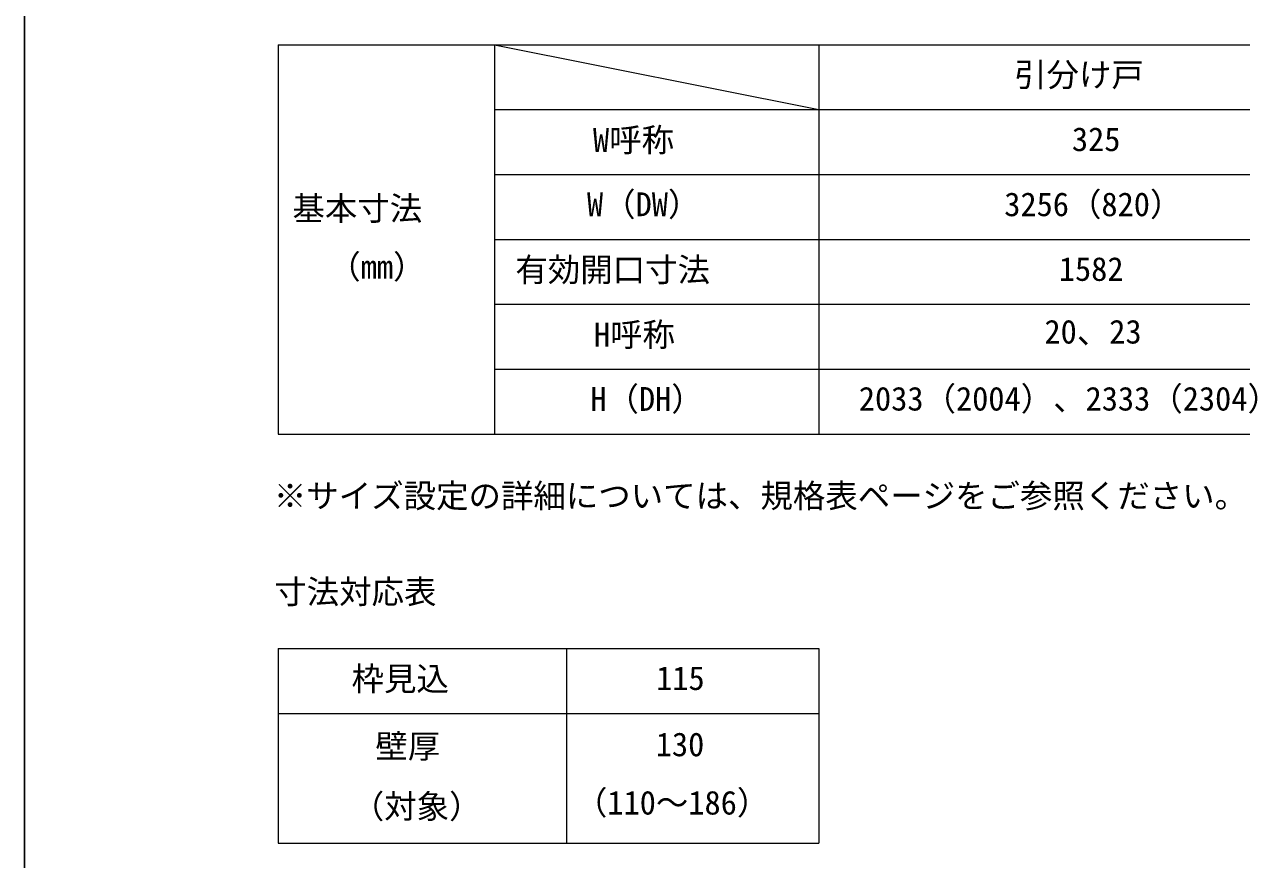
# Model space of a CAD drawing. Units: millimetres, scale not verified. Extents: x -525 to 525, y -783 to 779.
# Drawn here: x -525 to -187.3, y -557.6 to -325.9 of the extents above; entities that cross this region are included whole.
import ezdxf
from ezdxf.enums import TextEntityAlignment as Align

# ---------------------------------------------------------------- set-up
doc = ezdxf.new("R2010")
doc.units = ezdxf.units.MM
doc.header["$LTSCALE"] = 4
doc.layers.add('0-1_TABLE1', color=7, linetype='Continuous', lineweight=18)
doc.layers.add('0-2_USER1', color=3, linetype='Continuous')
doc.layers.add('0-9_YKK_ZWAK', color=7, linetype='Continuous')
doc.styles.add('ＭＳ ゴシック', font='')
doc.styles.get('ＭＳ ゴシック').set_extended_font_data('MS Gothic')

msp = doc.modelspace()

# ---------------------------------------------------------------- linework, layer by layer
at = {"layer": '0-1_TABLE1'}
for p, q in [((-454.544, -331.515), (-144.544, -331.515)), ((-454.544, -331.515), (-454.544, -439.515)), ((-394.544, -331.515), (-304.544, -349.515)), ((-394.544, -331.515), (-394.544, -439.515)), ((-304.544, -331.515), (-304.544, -439.515)), ((-394.544, -349.515), (-144.544, -349.515)), ((-394.544, -367.515), (-144.544, -367.515)), ((-394.544, -385.515), (-144.544, -385.515)), ((-394.544, -403.515), (-144.544, -403.515)), ((-394.544, -421.515), (-144.544, -421.515)), ((-454.544, -439.515), (-144.544, -439.515)), ((-454.544, -499.011), (-304.544, -499.011)), ((-454.544, -499.011), (-454.544, -553.011)), ((-374.544, -499.011), (-374.544, -553.011)), ((-304.544, -499.011), (-304.544, -553.011)), ((-454.544, -517.011), (-304.544, -517.011)), ((-454.544, -553.011), (-304.544, -553.011))]:
    msp.add_line(p, q, dxfattribs=at)
at = {"layer": '0-9_YKK_ZWAK'}
msp.add_line((-525, 746.6), (-525, -783.4), dxfattribs=at)

# ---------------------------------------------------------------- texts
at = {"layer": '0-1_TABLE1', "style": 'ＭＳ ゴシック'}
for s, p in [('引分け戸', (-250.393, -345.118)), ('W呼称', (-367.237, -363.22)), ('325', (-234.362, -363.015)), ('W（DW）', (-368.899, -381.066)), ('3256（820）', (-253.129, -381.066)), ('基本寸法', (-450.623, -382.208)), ('（mm）', (-440.677, -398.385)), ('有効開口寸法', (-388.765, -399.22)), ('1582', (-237.993, -399.015)), ('H呼称', (-366.981, -417.22)), ('20、23', (-241.981, -416.402)), ('H（DH）', (-367.978, -435.066)), ('2033（2004）、2333（2304）', (-293.476, -434.99)), ('枠見込', (-434.206, -512.69)), ('115', (-349.72, -512.511)), ('壁厚', (-427.609, -531.397)), ('130', (-349.822, -530.886)), ('（対象）', (-434.155, -548.085)), ('（110～186）', (-372.245, -547.062))]:
    msp.add_text(s, height=6.598, dxfattribs=at).set_placement(p, align=Align.BOTTOM_LEFT)
at = {"layer": '0-2_USER1', "style": 'ＭＳ ゴシック'}
for s, p in [('※サイズ設定の詳細については、規格表ページをご参照ください。', (-455.771, -461.934)), ('寸法対応表', (-455.666, -488.548))]:
    msp.add_text(s, height=6.598, dxfattribs=at).set_placement(p, align=Align.BOTTOM_LEFT)

doc.saveas('drawing.dxf')
